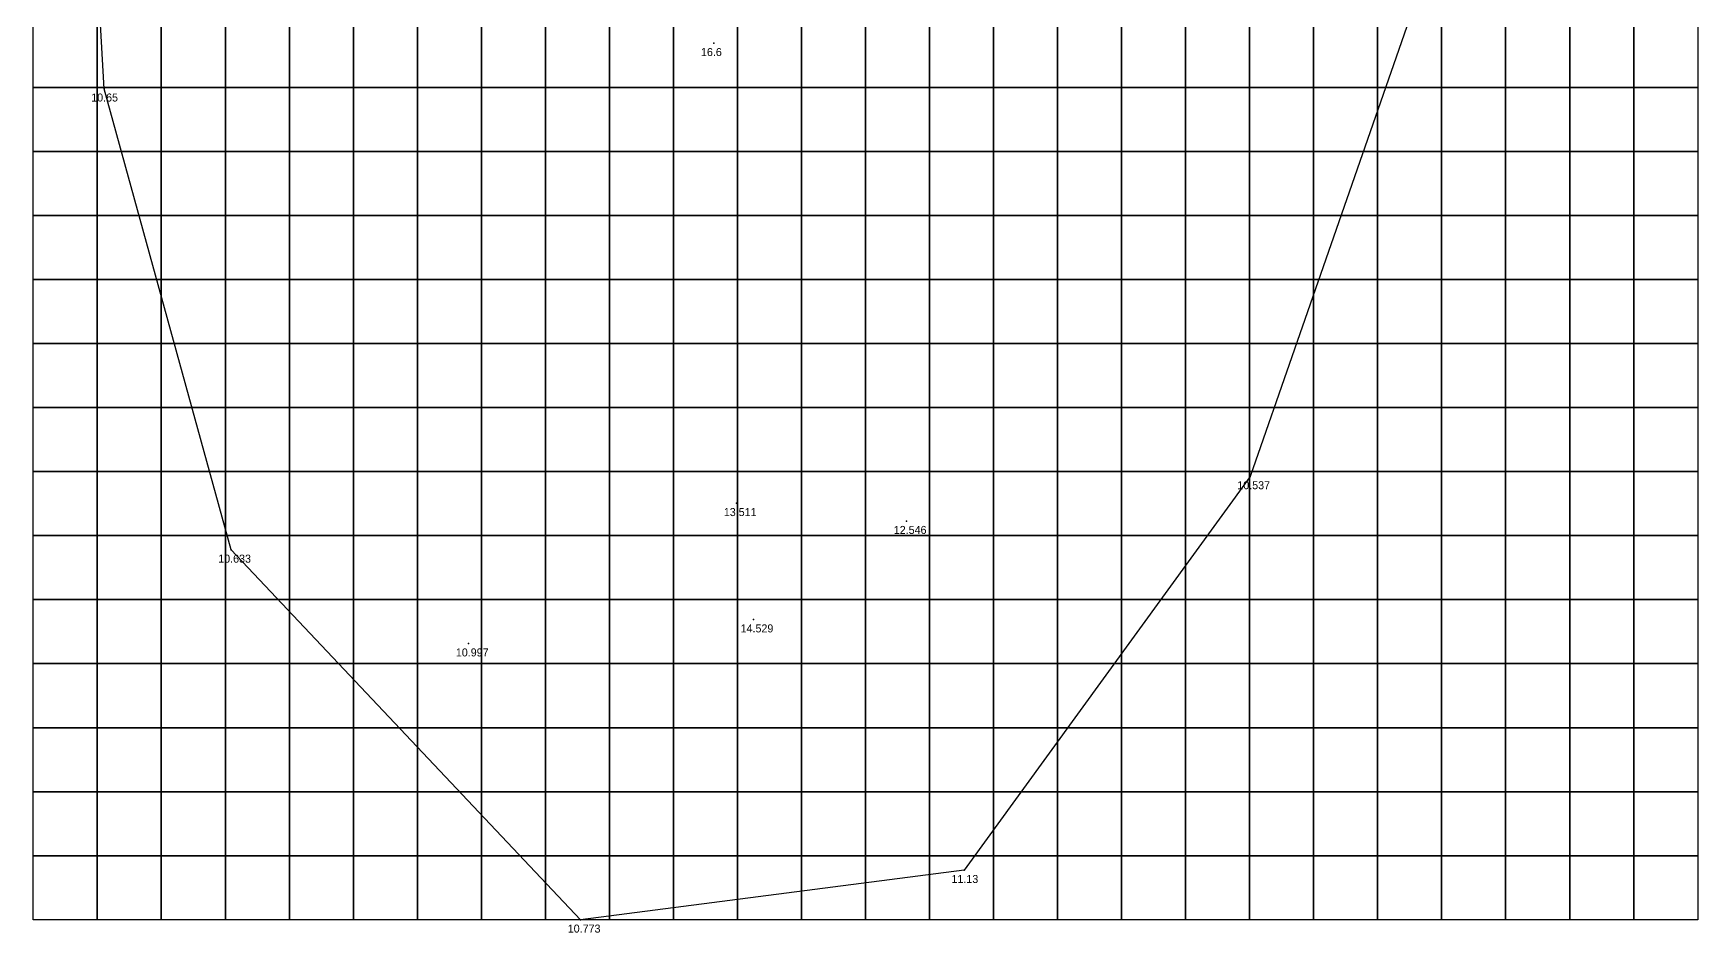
# Model space of a CAD drawing. Header units: metres. Extents: x 2845 to 2871.2, y 3743.9 to 3800.1.
# Drawn here: x 2845.17 to 2871.17, y 3743.91 to 3757.96 of the extents above; entities that cross this region are included whole.
import ezdxf

# ---------------------------------------------------------------- set-up
doc = ezdxf.new("R2010")
doc.units = ezdxf.units.M
doc.layers.add('shiti', color=10, linetype='CONTINUOUS')
doc.layers.add('zhuji', color=50, linetype='CONTINUOUS')

msp = doc.modelspace()

# ---------------------------------------------------------------- linework, layer by layer
for points in [[(2845.174, 3757.116), (2845.174, 3758.116), (2846.174, 3758.116), (2846.174, 3757.116), (2845.174, 3757.116)], [(2846.174, 3757.116), (2846.174, 3758.116), (2847.174, 3758.116), (2847.174, 3757.116), (2846.174, 3757.116)], [(2847.174, 3757.116), (2847.174, 3758.116), (2848.174, 3758.116), (2848.174, 3757.116), (2847.174, 3757.116)], [(2848.174, 3757.116), (2848.174, 3758.116), (2849.174, 3758.116), (2849.174, 3757.116), (2848.174, 3757.116)], [(2849.174, 3757.116), (2849.174, 3758.116), (2850.174, 3758.116), (2850.174, 3757.116), (2849.174, 3757.116)], [(2850.174, 3757.116), (2850.174, 3758.116), (2851.174, 3758.116), (2851.174, 3757.116), (2850.174, 3757.116)], [(2851.174, 3757.116), (2851.174, 3758.116), (2852.174, 3758.116), (2852.174, 3757.116), (2851.174, 3757.116)], [(2852.174, 3757.116), (2852.174, 3758.116), (2853.174, 3758.116), (2853.174, 3757.116), (2852.174, 3757.116)], [(2853.174, 3757.116), (2853.174, 3758.116), (2854.174, 3758.116), (2854.174, 3757.116), (2853.174, 3757.116)], [(2854.174, 3757.116), (2854.174, 3758.116), (2855.174, 3758.116), (2855.174, 3757.116), (2854.174, 3757.116)], [(2855.174, 3757.116), (2855.174, 3758.116), (2856.174, 3758.116), (2856.174, 3757.116), (2855.174, 3757.116)], [(2856.174, 3757.116), (2856.174, 3758.116), (2857.174, 3758.116), (2857.174, 3757.116), (2856.174, 3757.116)], [(2857.174, 3757.116), (2857.174, 3758.116), (2858.174, 3758.116), (2858.174, 3757.116), (2857.174, 3757.116)], [(2858.174, 3757.116), (2858.174, 3758.116), (2859.174, 3758.116), (2859.174, 3757.116), (2858.174, 3757.116)], [(2859.174, 3757.116), (2859.174, 3758.116), (2860.174, 3758.116), (2860.174, 3757.116), (2859.174, 3757.116)], [(2860.174, 3757.116), (2860.174, 3758.116), (2861.174, 3758.116), (2861.174, 3757.116), (2860.174, 3757.116)], [(2861.174, 3757.116), (2861.174, 3758.116), (2862.174, 3758.116), (2862.174, 3757.116), (2861.174, 3757.116)], [(2862.174, 3757.116), (2862.174, 3758.116), (2863.174, 3758.116), (2863.174, 3757.116), (2862.174, 3757.116)], [(2863.174, 3757.116), (2863.174, 3758.116), (2864.174, 3758.116), (2864.174, 3757.116), (2863.174, 3757.116)], [(2864.174, 3757.116), (2864.174, 3758.116), (2865.174, 3758.116), (2865.174, 3757.116), (2864.174, 3757.116)], [(2865.174, 3757.116), (2865.174, 3758.116), (2866.174, 3758.116), (2866.174, 3757.116), (2865.174, 3757.116)], [(2866.174, 3757.116), (2866.174, 3758.116), (2867.174, 3758.116), (2867.174, 3757.116), (2866.174, 3757.116)], [(2867.174, 3757.116), (2867.174, 3758.116), (2868.174, 3758.116), (2868.174, 3757.116), (2867.174, 3757.116)], [(2868.174, 3757.116), (2868.174, 3758.116), (2869.174, 3758.116), (2869.174, 3757.116), (2868.174, 3757.116)], [(2869.174, 3757.116), (2869.174, 3758.116), (2870.174, 3758.116), (2870.174, 3757.116), (2869.174, 3757.116)], [(2870.174, 3757.116), (2870.174, 3758.116), (2871.174, 3758.116), (2871.174, 3757.116), (2870.174, 3757.116)], [(2845.174, 3756.116), (2845.174, 3757.116), (2846.174, 3757.116), (2846.174, 3756.116), (2845.174, 3756.116)], [(2846.174, 3756.116), (2846.174, 3757.116), (2847.174, 3757.116), (2847.174, 3756.116), (2846.174, 3756.116)], [(2847.174, 3756.116), (2847.174, 3757.116), (2848.174, 3757.116), (2848.174, 3756.116), (2847.174, 3756.116)], [(2848.174, 3756.116), (2848.174, 3757.116), (2849.174, 3757.116), (2849.174, 3756.116), (2848.174, 3756.116)], [(2849.174, 3756.116), (2849.174, 3757.116), (2850.174, 3757.116), (2850.174, 3756.116), (2849.174, 3756.116)], [(2850.174, 3756.116), (2850.174, 3757.116), (2851.174, 3757.116), (2851.174, 3756.116), (2850.174, 3756.116)], [(2851.174, 3756.116), (2851.174, 3757.116), (2852.174, 3757.116), (2852.174, 3756.116), (2851.174, 3756.116)], [(2852.174, 3756.116), (2852.174, 3757.116), (2853.174, 3757.116), (2853.174, 3756.116), (2852.174, 3756.116)], [(2853.174, 3756.116), (2853.174, 3757.116), (2854.174, 3757.116), (2854.174, 3756.116), (2853.174, 3756.116)], [(2854.174, 3756.116), (2854.174, 3757.116), (2855.174, 3757.116), (2855.174, 3756.116), (2854.174, 3756.116)], [(2855.174, 3756.116), (2855.174, 3757.116), (2856.174, 3757.116), (2856.174, 3756.116), (2855.174, 3756.116)], [(2856.174, 3756.116), (2856.174, 3757.116), (2857.174, 3757.116), (2857.174, 3756.116), (2856.174, 3756.116)], [(2857.174, 3756.116), (2857.174, 3757.116), (2858.174, 3757.116), (2858.174, 3756.116), (2857.174, 3756.116)], [(2858.174, 3756.116), (2858.174, 3757.116), (2859.174, 3757.116), (2859.174, 3756.116), (2858.174, 3756.116)], [(2859.174, 3756.116), (2859.174, 3757.116), (2860.174, 3757.116), (2860.174, 3756.116), (2859.174, 3756.116)], [(2860.174, 3756.116), (2860.174, 3757.116), (2861.174, 3757.116), (2861.174, 3756.116), (2860.174, 3756.116)], [(2861.174, 3756.116), (2861.174, 3757.116), (2862.174, 3757.116), (2862.174, 3756.116), (2861.174, 3756.116)], [(2862.174, 3756.116), (2862.174, 3757.116), (2863.174, 3757.116), (2863.174, 3756.116), (2862.174, 3756.116)], [(2863.174, 3756.116), (2863.174, 3757.116), (2864.174, 3757.116), (2864.174, 3756.116), (2863.174, 3756.116)], [(2864.174, 3756.116), (2864.174, 3757.116), (2865.174, 3757.116), (2865.174, 3756.116), (2864.174, 3756.116)], [(2865.174, 3756.116), (2865.174, 3757.116), (2866.174, 3757.116), (2866.174, 3756.116), (2865.174, 3756.116)], [(2866.174, 3756.116), (2866.174, 3757.116), (2867.174, 3757.116), (2867.174, 3756.116), (2866.174, 3756.116)], [(2867.174, 3756.116), (2867.174, 3757.116), (2868.174, 3757.116), (2868.174, 3756.116), (2867.174, 3756.116)], [(2868.174, 3756.116), (2868.174, 3757.116), (2869.174, 3757.116), (2869.174, 3756.116), (2868.174, 3756.116)], [(2869.174, 3756.116), (2869.174, 3757.116), (2870.174, 3757.116), (2870.174, 3756.116), (2869.174, 3756.116)], [(2870.174, 3756.116), (2870.174, 3757.116), (2871.174, 3757.116), (2871.174, 3756.116), (2870.174, 3756.116)], [(2845.174, 3755.116), (2845.174, 3756.116), (2846.174, 3756.116), (2846.174, 3755.116), (2845.174, 3755.116)], [(2846.174, 3755.116), (2846.174, 3756.116), (2847.174, 3756.116), (2847.174, 3755.116), (2846.174, 3755.116)], [(2847.174, 3755.116), (2847.174, 3756.116), (2848.174, 3756.116), (2848.174, 3755.116), (2847.174, 3755.116)], [(2848.174, 3755.116), (2848.174, 3756.116), (2849.174, 3756.116), (2849.174, 3755.116), (2848.174, 3755.116)], [(2849.174, 3755.116), (2849.174, 3756.116), (2850.174, 3756.116), (2850.174, 3755.116), (2849.174, 3755.116)], [(2850.174, 3755.116), (2850.174, 3756.116), (2851.174, 3756.116), (2851.174, 3755.116), (2850.174, 3755.116)], [(2851.174, 3755.116), (2851.174, 3756.116), (2852.174, 3756.116), (2852.174, 3755.116), (2851.174, 3755.116)], [(2852.174, 3755.116), (2852.174, 3756.116), (2853.174, 3756.116), (2853.174, 3755.116), (2852.174, 3755.116)], [(2853.174, 3755.116), (2853.174, 3756.116), (2854.174, 3756.116), (2854.174, 3755.116), (2853.174, 3755.116)], [(2854.174, 3755.116), (2854.174, 3756.116), (2855.174, 3756.116), (2855.174, 3755.116), (2854.174, 3755.116)], [(2855.174, 3755.116), (2855.174, 3756.116), (2856.174, 3756.116), (2856.174, 3755.116), (2855.174, 3755.116)], [(2856.174, 3755.116), (2856.174, 3756.116), (2857.174, 3756.116), (2857.174, 3755.116), (2856.174, 3755.116)], [(2857.174, 3755.116), (2857.174, 3756.116), (2858.174, 3756.116), (2858.174, 3755.116), (2857.174, 3755.116)], [(2858.174, 3755.116), (2858.174, 3756.116), (2859.174, 3756.116), (2859.174, 3755.116), (2858.174, 3755.116)], [(2859.174, 3755.116), (2859.174, 3756.116), (2860.174, 3756.116), (2860.174, 3755.116), (2859.174, 3755.116)], [(2860.174, 3755.116), (2860.174, 3756.116), (2861.174, 3756.116), (2861.174, 3755.116), (2860.174, 3755.116)], [(2861.174, 3755.116), (2861.174, 3756.116), (2862.174, 3756.116), (2862.174, 3755.116), (2861.174, 3755.116)], [(2862.174, 3755.116), (2862.174, 3756.116), (2863.174, 3756.116), (2863.174, 3755.116), (2862.174, 3755.116)], [(2863.174, 3755.116), (2863.174, 3756.116), (2864.174, 3756.116), (2864.174, 3755.116), (2863.174, 3755.116)], [(2864.174, 3755.116), (2864.174, 3756.116), (2865.174, 3756.116), (2865.174, 3755.116), (2864.174, 3755.116)], [(2865.174, 3755.116), (2865.174, 3756.116), (2866.174, 3756.116), (2866.174, 3755.116), (2865.174, 3755.116)], [(2866.174, 3755.116), (2866.174, 3756.116), (2867.174, 3756.116), (2867.174, 3755.116), (2866.174, 3755.116)], [(2867.174, 3755.116), (2867.174, 3756.116), (2868.174, 3756.116), (2868.174, 3755.116), (2867.174, 3755.116)], [(2868.174, 3755.116), (2868.174, 3756.116), (2869.174, 3756.116), (2869.174, 3755.116), (2868.174, 3755.116)], [(2869.174, 3755.116), (2869.174, 3756.116), (2870.174, 3756.116), (2870.174, 3755.116), (2869.174, 3755.116)], [(2870.174, 3755.116), (2870.174, 3756.116), (2871.174, 3756.116), (2871.174, 3755.116), (2870.174, 3755.116)], [(2845.174, 3754.116), (2845.174, 3755.116), (2846.174, 3755.116), (2846.174, 3754.116), (2845.174, 3754.116)], [(2846.174, 3754.116), (2846.174, 3755.116), (2847.174, 3755.116), (2847.174, 3754.116), (2846.174, 3754.116)], [(2847.174, 3754.116), (2847.174, 3755.116), (2848.174, 3755.116), (2848.174, 3754.116), (2847.174, 3754.116)], [(2848.174, 3754.116), (2848.174, 3755.116), (2849.174, 3755.116), (2849.174, 3754.116), (2848.174, 3754.116)], [(2849.174, 3754.116), (2849.174, 3755.116), (2850.174, 3755.116), (2850.174, 3754.116), (2849.174, 3754.116)], [(2850.174, 3754.116), (2850.174, 3755.116), (2851.174, 3755.116), (2851.174, 3754.116), (2850.174, 3754.116)], [(2851.174, 3754.116), (2851.174, 3755.116), (2852.174, 3755.116), (2852.174, 3754.116), (2851.174, 3754.116)], [(2852.174, 3754.116), (2852.174, 3755.116), (2853.174, 3755.116), (2853.174, 3754.116), (2852.174, 3754.116)], [(2853.174, 3754.116), (2853.174, 3755.116), (2854.174, 3755.116), (2854.174, 3754.116), (2853.174, 3754.116)], [(2854.174, 3754.116), (2854.174, 3755.116), (2855.174, 3755.116), (2855.174, 3754.116), (2854.174, 3754.116)], [(2855.174, 3754.116), (2855.174, 3755.116), (2856.174, 3755.116), (2856.174, 3754.116), (2855.174, 3754.116)], [(2856.174, 3754.116), (2856.174, 3755.116), (2857.174, 3755.116), (2857.174, 3754.116), (2856.174, 3754.116)], [(2857.174, 3754.116), (2857.174, 3755.116), (2858.174, 3755.116), (2858.174, 3754.116), (2857.174, 3754.116)], [(2858.174, 3754.116), (2858.174, 3755.116), (2859.174, 3755.116), (2859.174, 3754.116), (2858.174, 3754.116)], [(2859.174, 3754.116), (2859.174, 3755.116), (2860.174, 3755.116), (2860.174, 3754.116), (2859.174, 3754.116)], [(2860.174, 3754.116), (2860.174, 3755.116), (2861.174, 3755.116), (2861.174, 3754.116), (2860.174, 3754.116)], [(2861.174, 3754.116), (2861.174, 3755.116), (2862.174, 3755.116), (2862.174, 3754.116), (2861.174, 3754.116)], [(2862.174, 3754.116), (2862.174, 3755.116), (2863.174, 3755.116), (2863.174, 3754.116), (2862.174, 3754.116)], [(2863.174, 3754.116), (2863.174, 3755.116), (2864.174, 3755.116), (2864.174, 3754.116), (2863.174, 3754.116)], [(2864.174, 3754.116), (2864.174, 3755.116), (2865.174, 3755.116), (2865.174, 3754.116), (2864.174, 3754.116)], [(2865.174, 3754.116), (2865.174, 3755.116), (2866.174, 3755.116), (2866.174, 3754.116), (2865.174, 3754.116)], [(2866.174, 3754.116), (2866.174, 3755.116), (2867.174, 3755.116), (2867.174, 3754.116), (2866.174, 3754.116)], [(2867.174, 3754.116), (2867.174, 3755.116), (2868.174, 3755.116), (2868.174, 3754.116), (2867.174, 3754.116)], [(2868.174, 3754.116), (2868.174, 3755.116), (2869.174, 3755.116), (2869.174, 3754.116), (2868.174, 3754.116)], [(2869.174, 3754.116), (2869.174, 3755.116), (2870.174, 3755.116), (2870.174, 3754.116), (2869.174, 3754.116)], [(2870.174, 3754.116), (2870.174, 3755.116), (2871.174, 3755.116), (2871.174, 3754.116), (2870.174, 3754.116)], [(2845.174, 3753.116), (2845.174, 3754.116), (2846.174, 3754.116), (2846.174, 3753.116), (2845.174, 3753.116)], [(2846.174, 3753.116), (2846.174, 3754.116), (2847.174, 3754.116), (2847.174, 3753.116), (2846.174, 3753.116)], [(2847.174, 3753.116), (2847.174, 3754.116), (2848.174, 3754.116), (2848.174, 3753.116), (2847.174, 3753.116)], [(2848.174, 3753.116), (2848.174, 3754.116), (2849.174, 3754.116), (2849.174, 3753.116), (2848.174, 3753.116)], [(2849.174, 3753.116), (2849.174, 3754.116), (2850.174, 3754.116), (2850.174, 3753.116), (2849.174, 3753.116)], [(2850.174, 3753.116), (2850.174, 3754.116), (2851.174, 3754.116), (2851.174, 3753.116), (2850.174, 3753.116)], [(2851.174, 3753.116), (2851.174, 3754.116), (2852.174, 3754.116), (2852.174, 3753.116), (2851.174, 3753.116)], [(2852.174, 3753.116), (2852.174, 3754.116), (2853.174, 3754.116), (2853.174, 3753.116), (2852.174, 3753.116)], [(2853.174, 3753.116), (2853.174, 3754.116), (2854.174, 3754.116), (2854.174, 3753.116), (2853.174, 3753.116)], [(2854.174, 3753.116), (2854.174, 3754.116), (2855.174, 3754.116), (2855.174, 3753.116), (2854.174, 3753.116)], [(2855.174, 3753.116), (2855.174, 3754.116), (2856.174, 3754.116), (2856.174, 3753.116), (2855.174, 3753.116)], [(2856.174, 3753.116), (2856.174, 3754.116), (2857.174, 3754.116), (2857.174, 3753.116), (2856.174, 3753.116)], [(2857.174, 3753.116), (2857.174, 3754.116), (2858.174, 3754.116), (2858.174, 3753.116), (2857.174, 3753.116)], [(2858.174, 3753.116), (2858.174, 3754.116), (2859.174, 3754.116), (2859.174, 3753.116), (2858.174, 3753.116)], [(2859.174, 3753.116), (2859.174, 3754.116), (2860.174, 3754.116), (2860.174, 3753.116), (2859.174, 3753.116)], [(2860.174, 3753.116), (2860.174, 3754.116), (2861.174, 3754.116), (2861.174, 3753.116), (2860.174, 3753.116)], [(2861.174, 3753.116), (2861.174, 3754.116), (2862.174, 3754.116), (2862.174, 3753.116), (2861.174, 3753.116)], [(2862.174, 3753.116), (2862.174, 3754.116), (2863.174, 3754.116), (2863.174, 3753.116), (2862.174, 3753.116)], [(2863.174, 3753.116), (2863.174, 3754.116), (2864.174, 3754.116), (2864.174, 3753.116), (2863.174, 3753.116)], [(2864.174, 3753.116), (2864.174, 3754.116), (2865.174, 3754.116), (2865.174, 3753.116), (2864.174, 3753.116)], [(2865.174, 3753.116), (2865.174, 3754.116), (2866.174, 3754.116), (2866.174, 3753.116), (2865.174, 3753.116)], [(2866.174, 3753.116), (2866.174, 3754.116), (2867.174, 3754.116), (2867.174, 3753.116), (2866.174, 3753.116)], [(2867.174, 3753.116), (2867.174, 3754.116), (2868.174, 3754.116), (2868.174, 3753.116), (2867.174, 3753.116)], [(2868.174, 3753.116), (2868.174, 3754.116), (2869.174, 3754.116), (2869.174, 3753.116), (2868.174, 3753.116)], [(2869.174, 3753.116), (2869.174, 3754.116), (2870.174, 3754.116), (2870.174, 3753.116), (2869.174, 3753.116)], [(2870.174, 3753.116), (2870.174, 3754.116), (2871.174, 3754.116), (2871.174, 3753.116), (2870.174, 3753.116)], [(2845.174, 3752.116), (2845.174, 3753.116), (2846.174, 3753.116), (2846.174, 3752.116), (2845.174, 3752.116)], [(2846.174, 3752.116), (2846.174, 3753.116), (2847.174, 3753.116), (2847.174, 3752.116), (2846.174, 3752.116)], [(2847.174, 3752.116), (2847.174, 3753.116), (2848.174, 3753.116), (2848.174, 3752.116), (2847.174, 3752.116)], [(2848.174, 3752.116), (2848.174, 3753.116), (2849.174, 3753.116), (2849.174, 3752.116), (2848.174, 3752.116)], [(2849.174, 3752.116), (2849.174, 3753.116), (2850.174, 3753.116), (2850.174, 3752.116), (2849.174, 3752.116)], [(2850.174, 3752.116), (2850.174, 3753.116), (2851.174, 3753.116), (2851.174, 3752.116), (2850.174, 3752.116)], [(2851.174, 3752.116), (2851.174, 3753.116), (2852.174, 3753.116), (2852.174, 3752.116), (2851.174, 3752.116)], [(2852.174, 3752.116), (2852.174, 3753.116), (2853.174, 3753.116), (2853.174, 3752.116), (2852.174, 3752.116)], [(2853.174, 3752.116), (2853.174, 3753.116), (2854.174, 3753.116), (2854.174, 3752.116), (2853.174, 3752.116)], [(2854.174, 3752.116), (2854.174, 3753.116), (2855.174, 3753.116), (2855.174, 3752.116), (2854.174, 3752.116)], [(2855.174, 3752.116), (2855.174, 3753.116), (2856.174, 3753.116), (2856.174, 3752.116), (2855.174, 3752.116)], [(2856.174, 3752.116), (2856.174, 3753.116), (2857.174, 3753.116), (2857.174, 3752.116), (2856.174, 3752.116)], [(2857.174, 3752.116), (2857.174, 3753.116), (2858.174, 3753.116), (2858.174, 3752.116), (2857.174, 3752.116)], [(2858.174, 3752.116), (2858.174, 3753.116), (2859.174, 3753.116), (2859.174, 3752.116), (2858.174, 3752.116)], [(2859.174, 3752.116), (2859.174, 3753.116), (2860.174, 3753.116), (2860.174, 3752.116), (2859.174, 3752.116)], [(2860.174, 3752.116), (2860.174, 3753.116), (2861.174, 3753.116), (2861.174, 3752.116), (2860.174, 3752.116)], [(2861.174, 3752.116), (2861.174, 3753.116), (2862.174, 3753.116), (2862.174, 3752.116), (2861.174, 3752.116)], [(2862.174, 3752.116), (2862.174, 3753.116), (2863.174, 3753.116), (2863.174, 3752.116), (2862.174, 3752.116)], [(2863.174, 3752.116), (2863.174, 3753.116), (2864.174, 3753.116), (2864.174, 3752.116), (2863.174, 3752.116)], [(2864.174, 3752.116), (2864.174, 3753.116), (2865.174, 3753.116), (2865.174, 3752.116), (2864.174, 3752.116)], [(2865.174, 3752.116), (2865.174, 3753.116), (2866.174, 3753.116), (2866.174, 3752.116), (2865.174, 3752.116)], [(2866.174, 3752.116), (2866.174, 3753.116), (2867.174, 3753.116), (2867.174, 3752.116), (2866.174, 3752.116)], [(2867.174, 3752.116), (2867.174, 3753.116), (2868.174, 3753.116), (2868.174, 3752.116), (2867.174, 3752.116)], [(2868.174, 3752.116), (2868.174, 3753.116), (2869.174, 3753.116), (2869.174, 3752.116), (2868.174, 3752.116)], [(2869.174, 3752.116), (2869.174, 3753.116), (2870.174, 3753.116), (2870.174, 3752.116), (2869.174, 3752.116)], [(2870.174, 3752.116), (2870.174, 3753.116), (2871.174, 3753.116), (2871.174, 3752.116), (2870.174, 3752.116)], [(2845.174, 3751.116), (2845.174, 3752.116), (2846.174, 3752.116), (2846.174, 3751.116), (2845.174, 3751.116)], [(2846.174, 3751.116), (2846.174, 3752.116), (2847.174, 3752.116), (2847.174, 3751.116), (2846.174, 3751.116)], [(2847.174, 3751.116), (2847.174, 3752.116), (2848.174, 3752.116), (2848.174, 3751.116), (2847.174, 3751.116)], [(2848.174, 3751.116), (2848.174, 3752.116), (2849.174, 3752.116), (2849.174, 3751.116), (2848.174, 3751.116)], [(2849.174, 3751.116), (2849.174, 3752.116), (2850.174, 3752.116), (2850.174, 3751.116), (2849.174, 3751.116)], [(2850.174, 3751.116), (2850.174, 3752.116), (2851.174, 3752.116), (2851.174, 3751.116), (2850.174, 3751.116)], [(2851.174, 3751.116), (2851.174, 3752.116), (2852.174, 3752.116), (2852.174, 3751.116), (2851.174, 3751.116)], [(2852.174, 3751.116), (2852.174, 3752.116), (2853.174, 3752.116), (2853.174, 3751.116), (2852.174, 3751.116)], [(2853.174, 3751.116), (2853.174, 3752.116), (2854.174, 3752.116), (2854.174, 3751.116), (2853.174, 3751.116)], [(2854.174, 3751.116), (2854.174, 3752.116), (2855.174, 3752.116), (2855.174, 3751.116), (2854.174, 3751.116)], [(2855.174, 3751.116), (2855.174, 3752.116), (2856.174, 3752.116), (2856.174, 3751.116), (2855.174, 3751.116)], [(2856.174, 3751.116), (2856.174, 3752.116), (2857.174, 3752.116), (2857.174, 3751.116), (2856.174, 3751.116)], [(2857.174, 3751.116), (2857.174, 3752.116), (2858.174, 3752.116), (2858.174, 3751.116), (2857.174, 3751.116)], [(2858.174, 3751.116), (2858.174, 3752.116), (2859.174, 3752.116), (2859.174, 3751.116), (2858.174, 3751.116)], [(2859.174, 3751.116), (2859.174, 3752.116), (2860.174, 3752.116), (2860.174, 3751.116), (2859.174, 3751.116)], [(2860.174, 3751.116), (2860.174, 3752.116), (2861.174, 3752.116), (2861.174, 3751.116), (2860.174, 3751.116)], [(2861.174, 3751.116), (2861.174, 3752.116), (2862.174, 3752.116), (2862.174, 3751.116), (2861.174, 3751.116)], [(2862.174, 3751.116), (2862.174, 3752.116), (2863.174, 3752.116), (2863.174, 3751.116), (2862.174, 3751.116)], [(2863.174, 3751.116), (2863.174, 3752.116), (2864.174, 3752.116), (2864.174, 3751.116), (2863.174, 3751.116)], [(2864.174, 3751.116), (2864.174, 3752.116), (2865.174, 3752.116), (2865.174, 3751.116), (2864.174, 3751.116)], [(2865.174, 3751.116), (2865.174, 3752.116), (2866.174, 3752.116), (2866.174, 3751.116), (2865.174, 3751.116)], [(2866.174, 3751.116), (2866.174, 3752.116), (2867.174, 3752.116), (2867.174, 3751.116), (2866.174, 3751.116)], [(2867.174, 3751.116), (2867.174, 3752.116), (2868.174, 3752.116), (2868.174, 3751.116), (2867.174, 3751.116)], [(2868.174, 3751.116), (2868.174, 3752.116), (2869.174, 3752.116), (2869.174, 3751.116), (2868.174, 3751.116)], [(2869.174, 3751.116), (2869.174, 3752.116), (2870.174, 3752.116), (2870.174, 3751.116), (2869.174, 3751.116)], [(2870.174, 3751.116), (2870.174, 3752.116), (2871.174, 3752.116), (2871.174, 3751.116), (2870.174, 3751.116)], [(2845.174, 3750.116), (2845.174, 3751.116), (2846.174, 3751.116), (2846.174, 3750.116), (2845.174, 3750.116)], [(2846.174, 3750.116), (2846.174, 3751.116), (2847.174, 3751.116), (2847.174, 3750.116), (2846.174, 3750.116)], [(2847.174, 3750.116), (2847.174, 3751.116), (2848.174, 3751.116), (2848.174, 3750.116), (2847.174, 3750.116)], [(2848.174, 3750.116), (2848.174, 3751.116), (2849.174, 3751.116), (2849.174, 3750.116), (2848.174, 3750.116)], [(2849.174, 3750.116), (2849.174, 3751.116), (2850.174, 3751.116), (2850.174, 3750.116), (2849.174, 3750.116)], [(2850.174, 3750.116), (2850.174, 3751.116), (2851.174, 3751.116), (2851.174, 3750.116), (2850.174, 3750.116)], [(2851.174, 3750.116), (2851.174, 3751.116), (2852.174, 3751.116), (2852.174, 3750.116), (2851.174, 3750.116)], [(2852.174, 3750.116), (2852.174, 3751.116), (2853.174, 3751.116), (2853.174, 3750.116), (2852.174, 3750.116)], [(2853.174, 3750.116), (2853.174, 3751.116), (2854.174, 3751.116), (2854.174, 3750.116), (2853.174, 3750.116)], [(2854.174, 3750.116), (2854.174, 3751.116), (2855.174, 3751.116), (2855.174, 3750.116), (2854.174, 3750.116)], [(2855.174, 3750.116), (2855.174, 3751.116), (2856.174, 3751.116), (2856.174, 3750.116), (2855.174, 3750.116)], [(2856.174, 3750.116), (2856.174, 3751.116), (2857.174, 3751.116), (2857.174, 3750.116), (2856.174, 3750.116)], [(2857.174, 3750.116), (2857.174, 3751.116), (2858.174, 3751.116), (2858.174, 3750.116), (2857.174, 3750.116)], [(2858.174, 3750.116), (2858.174, 3751.116), (2859.174, 3751.116), (2859.174, 3750.116), (2858.174, 3750.116)], [(2859.174, 3750.116), (2859.174, 3751.116), (2860.174, 3751.116), (2860.174, 3750.116), (2859.174, 3750.116)], [(2860.174, 3750.116), (2860.174, 3751.116), (2861.174, 3751.116), (2861.174, 3750.116), (2860.174, 3750.116)], [(2861.174, 3750.116), (2861.174, 3751.116), (2862.174, 3751.116), (2862.174, 3750.116), (2861.174, 3750.116)], [(2862.174, 3750.116), (2862.174, 3751.116), (2863.174, 3751.116), (2863.174, 3750.116), (2862.174, 3750.116)], [(2863.174, 3750.116), (2863.174, 3751.116), (2864.174, 3751.116), (2864.174, 3750.116), (2863.174, 3750.116)], [(2864.174, 3750.116), (2864.174, 3751.116), (2865.174, 3751.116), (2865.174, 3750.116), (2864.174, 3750.116)], [(2865.174, 3750.116), (2865.174, 3751.116), (2866.174, 3751.116), (2866.174, 3750.116), (2865.174, 3750.116)], [(2866.174, 3750.116), (2866.174, 3751.116), (2867.174, 3751.116), (2867.174, 3750.116), (2866.174, 3750.116)], [(2867.174, 3750.116), (2867.174, 3751.116), (2868.174, 3751.116), (2868.174, 3750.116), (2867.174, 3750.116)], [(2868.174, 3750.116), (2868.174, 3751.116), (2869.174, 3751.116), (2869.174, 3750.116), (2868.174, 3750.116)], [(2869.174, 3750.116), (2869.174, 3751.116), (2870.174, 3751.116), (2870.174, 3750.116), (2869.174, 3750.116)], [(2870.174, 3750.116), (2870.174, 3751.116), (2871.174, 3751.116), (2871.174, 3750.116), (2870.174, 3750.116)], [(2845.174, 3749.116), (2845.174, 3750.116), (2846.174, 3750.116), (2846.174, 3749.116), (2845.174, 3749.116)], [(2846.174, 3749.116), (2846.174, 3750.116), (2847.174, 3750.116), (2847.174, 3749.116), (2846.174, 3749.116)], [(2847.174, 3749.116), (2847.174, 3750.116), (2848.174, 3750.116), (2848.174, 3749.116), (2847.174, 3749.116)], [(2848.174, 3749.116), (2848.174, 3750.116), (2849.174, 3750.116), (2849.174, 3749.116), (2848.174, 3749.116)], [(2849.174, 3749.116), (2849.174, 3750.116), (2850.174, 3750.116), (2850.174, 3749.116), (2849.174, 3749.116)], [(2850.174, 3749.116), (2850.174, 3750.116), (2851.174, 3750.116), (2851.174, 3749.116), (2850.174, 3749.116)], [(2851.174, 3749.116), (2851.174, 3750.116), (2852.174, 3750.116), (2852.174, 3749.116), (2851.174, 3749.116)], [(2852.174, 3749.116), (2852.174, 3750.116), (2853.174, 3750.116), (2853.174, 3749.116), (2852.174, 3749.116)], [(2853.174, 3749.116), (2853.174, 3750.116), (2854.174, 3750.116), (2854.174, 3749.116), (2853.174, 3749.116)], [(2854.174, 3749.116), (2854.174, 3750.116), (2855.174, 3750.116), (2855.174, 3749.116), (2854.174, 3749.116)], [(2855.174, 3749.116), (2855.174, 3750.116), (2856.174, 3750.116), (2856.174, 3749.116), (2855.174, 3749.116)], [(2856.174, 3749.116), (2856.174, 3750.116), (2857.174, 3750.116), (2857.174, 3749.116), (2856.174, 3749.116)], [(2857.174, 3749.116), (2857.174, 3750.116), (2858.174, 3750.116), (2858.174, 3749.116), (2857.174, 3749.116)], [(2858.174, 3749.116), (2858.174, 3750.116), (2859.174, 3750.116), (2859.174, 3749.116), (2858.174, 3749.116)], [(2859.174, 3749.116), (2859.174, 3750.116), (2860.174, 3750.116), (2860.174, 3749.116), (2859.174, 3749.116)], [(2860.174, 3749.116), (2860.174, 3750.116), (2861.174, 3750.116), (2861.174, 3749.116), (2860.174, 3749.116)], [(2861.174, 3749.116), (2861.174, 3750.116), (2862.174, 3750.116), (2862.174, 3749.116), (2861.174, 3749.116)], [(2862.174, 3749.116), (2862.174, 3750.116), (2863.174, 3750.116), (2863.174, 3749.116), (2862.174, 3749.116)], [(2863.174, 3749.116), (2863.174, 3750.116), (2864.174, 3750.116), (2864.174, 3749.116), (2863.174, 3749.116)], [(2864.174, 3749.116), (2864.174, 3750.116), (2865.174, 3750.116), (2865.174, 3749.116), (2864.174, 3749.116)], [(2865.174, 3749.116), (2865.174, 3750.116), (2866.174, 3750.116), (2866.174, 3749.116), (2865.174, 3749.116)], [(2866.174, 3749.116), (2866.174, 3750.116), (2867.174, 3750.116), (2867.174, 3749.116), (2866.174, 3749.116)], [(2867.174, 3749.116), (2867.174, 3750.116), (2868.174, 3750.116), (2868.174, 3749.116), (2867.174, 3749.116)], [(2868.174, 3749.116), (2868.174, 3750.116), (2869.174, 3750.116), (2869.174, 3749.116), (2868.174, 3749.116)], [(2869.174, 3749.116), (2869.174, 3750.116), (2870.174, 3750.116), (2870.174, 3749.116), (2869.174, 3749.116)], [(2870.174, 3749.116), (2870.174, 3750.116), (2871.174, 3750.116), (2871.174, 3749.116), (2870.174, 3749.116)], [(2845.174, 3748.116), (2845.174, 3749.116), (2846.174, 3749.116), (2846.174, 3748.116), (2845.174, 3748.116)], [(2846.174, 3748.116), (2846.174, 3749.116), (2847.174, 3749.116), (2847.174, 3748.116), (2846.174, 3748.116)], [(2847.174, 3748.116), (2847.174, 3749.116), (2848.174, 3749.116), (2848.174, 3748.116), (2847.174, 3748.116)], [(2848.174, 3748.116), (2848.174, 3749.116), (2849.174, 3749.116), (2849.174, 3748.116), (2848.174, 3748.116)], [(2849.174, 3748.116), (2849.174, 3749.116), (2850.174, 3749.116), (2850.174, 3748.116), (2849.174, 3748.116)], [(2850.174, 3748.116), (2850.174, 3749.116), (2851.174, 3749.116), (2851.174, 3748.116), (2850.174, 3748.116)], [(2851.174, 3748.116), (2851.174, 3749.116), (2852.174, 3749.116), (2852.174, 3748.116), (2851.174, 3748.116)], [(2852.174, 3748.116), (2852.174, 3749.116), (2853.174, 3749.116), (2853.174, 3748.116), (2852.174, 3748.116)], [(2853.174, 3748.116), (2853.174, 3749.116), (2854.174, 3749.116), (2854.174, 3748.116), (2853.174, 3748.116)], [(2854.174, 3748.116), (2854.174, 3749.116), (2855.174, 3749.116), (2855.174, 3748.116), (2854.174, 3748.116)], [(2855.174, 3748.116), (2855.174, 3749.116), (2856.174, 3749.116), (2856.174, 3748.116), (2855.174, 3748.116)], [(2856.174, 3748.116), (2856.174, 3749.116), (2857.174, 3749.116), (2857.174, 3748.116), (2856.174, 3748.116)], [(2857.174, 3748.116), (2857.174, 3749.116), (2858.174, 3749.116), (2858.174, 3748.116), (2857.174, 3748.116)], [(2858.174, 3748.116), (2858.174, 3749.116), (2859.174, 3749.116), (2859.174, 3748.116), (2858.174, 3748.116)], [(2859.174, 3748.116), (2859.174, 3749.116), (2860.174, 3749.116), (2860.174, 3748.116), (2859.174, 3748.116)], [(2860.174, 3748.116), (2860.174, 3749.116), (2861.174, 3749.116), (2861.174, 3748.116), (2860.174, 3748.116)], [(2861.174, 3748.116), (2861.174, 3749.116), (2862.174, 3749.116), (2862.174, 3748.116), (2861.174, 3748.116)], [(2862.174, 3748.116), (2862.174, 3749.116), (2863.174, 3749.116), (2863.174, 3748.116), (2862.174, 3748.116)], [(2863.174, 3748.116), (2863.174, 3749.116), (2864.174, 3749.116), (2864.174, 3748.116), (2863.174, 3748.116)], [(2864.174, 3748.116), (2864.174, 3749.116), (2865.174, 3749.116), (2865.174, 3748.116), (2864.174, 3748.116)], [(2865.174, 3748.116), (2865.174, 3749.116), (2866.174, 3749.116), (2866.174, 3748.116), (2865.174, 3748.116)], [(2866.174, 3748.116), (2866.174, 3749.116), (2867.174, 3749.116), (2867.174, 3748.116), (2866.174, 3748.116)], [(2867.174, 3748.116), (2867.174, 3749.116), (2868.174, 3749.116), (2868.174, 3748.116), (2867.174, 3748.116)], [(2868.174, 3748.116), (2868.174, 3749.116), (2869.174, 3749.116), (2869.174, 3748.116), (2868.174, 3748.116)], [(2869.174, 3748.116), (2869.174, 3749.116), (2870.174, 3749.116), (2870.174, 3748.116), (2869.174, 3748.116)], [(2870.174, 3748.116), (2870.174, 3749.116), (2871.174, 3749.116), (2871.174, 3748.116), (2870.174, 3748.116)], [(2845.174, 3747.116), (2845.174, 3748.116), (2846.174, 3748.116), (2846.174, 3747.116), (2845.174, 3747.116)], [(2846.174, 3747.116), (2846.174, 3748.116), (2847.174, 3748.116), (2847.174, 3747.116), (2846.174, 3747.116)], [(2847.174, 3747.116), (2847.174, 3748.116), (2848.174, 3748.116), (2848.174, 3747.116), (2847.174, 3747.116)], [(2848.174, 3747.116), (2848.174, 3748.116), (2849.174, 3748.116), (2849.174, 3747.116), (2848.174, 3747.116)], [(2849.174, 3747.116), (2849.174, 3748.116), (2850.174, 3748.116), (2850.174, 3747.116), (2849.174, 3747.116)], [(2850.174, 3747.116), (2850.174, 3748.116), (2851.174, 3748.116), (2851.174, 3747.116), (2850.174, 3747.116)], [(2851.174, 3747.116), (2851.174, 3748.116), (2852.174, 3748.116), (2852.174, 3747.116), (2851.174, 3747.116)], [(2852.174, 3747.116), (2852.174, 3748.116), (2853.174, 3748.116), (2853.174, 3747.116), (2852.174, 3747.116)], [(2853.174, 3747.116), (2853.174, 3748.116), (2854.174, 3748.116), (2854.174, 3747.116), (2853.174, 3747.116)], [(2854.174, 3747.116), (2854.174, 3748.116), (2855.174, 3748.116), (2855.174, 3747.116), (2854.174, 3747.116)], [(2855.174, 3747.116), (2855.174, 3748.116), (2856.174, 3748.116), (2856.174, 3747.116), (2855.174, 3747.116)], [(2856.174, 3747.116), (2856.174, 3748.116), (2857.174, 3748.116), (2857.174, 3747.116), (2856.174, 3747.116)], [(2857.174, 3747.116), (2857.174, 3748.116), (2858.174, 3748.116), (2858.174, 3747.116), (2857.174, 3747.116)], [(2858.174, 3747.116), (2858.174, 3748.116), (2859.174, 3748.116), (2859.174, 3747.116), (2858.174, 3747.116)], [(2859.174, 3747.116), (2859.174, 3748.116), (2860.174, 3748.116), (2860.174, 3747.116), (2859.174, 3747.116)], [(2860.174, 3747.116), (2860.174, 3748.116), (2861.174, 3748.116), (2861.174, 3747.116), (2860.174, 3747.116)], [(2861.174, 3747.116), (2861.174, 3748.116), (2862.174, 3748.116), (2862.174, 3747.116), (2861.174, 3747.116)], [(2862.174, 3747.116), (2862.174, 3748.116), (2863.174, 3748.116), (2863.174, 3747.116), (2862.174, 3747.116)], [(2863.174, 3747.116), (2863.174, 3748.116), (2864.174, 3748.116), (2864.174, 3747.116), (2863.174, 3747.116)], [(2864.174, 3747.116), (2864.174, 3748.116), (2865.174, 3748.116), (2865.174, 3747.116), (2864.174, 3747.116)], [(2865.174, 3747.116), (2865.174, 3748.116), (2866.174, 3748.116), (2866.174, 3747.116), (2865.174, 3747.116)], [(2866.174, 3747.116), (2866.174, 3748.116), (2867.174, 3748.116), (2867.174, 3747.116), (2866.174, 3747.116)], [(2867.174, 3747.116), (2867.174, 3748.116), (2868.174, 3748.116), (2868.174, 3747.116), (2867.174, 3747.116)], [(2868.174, 3747.116), (2868.174, 3748.116), (2869.174, 3748.116), (2869.174, 3747.116), (2868.174, 3747.116)], [(2869.174, 3747.116), (2869.174, 3748.116), (2870.174, 3748.116), (2870.174, 3747.116), (2869.174, 3747.116)], [(2870.174, 3747.116), (2870.174, 3748.116), (2871.174, 3748.116), (2871.174, 3747.116), (2870.174, 3747.116)], [(2845.174, 3746.116), (2845.174, 3747.116), (2846.174, 3747.116), (2846.174, 3746.116), (2845.174, 3746.116)], [(2846.174, 3746.116), (2846.174, 3747.116), (2847.174, 3747.116), (2847.174, 3746.116), (2846.174, 3746.116)], [(2847.174, 3746.116), (2847.174, 3747.116), (2848.174, 3747.116), (2848.174, 3746.116), (2847.174, 3746.116)], [(2848.174, 3746.116), (2848.174, 3747.116), (2849.174, 3747.116), (2849.174, 3746.116), (2848.174, 3746.116)], [(2849.174, 3746.116), (2849.174, 3747.116), (2850.174, 3747.116), (2850.174, 3746.116), (2849.174, 3746.116)], [(2850.174, 3746.116), (2850.174, 3747.116), (2851.174, 3747.116), (2851.174, 3746.116), (2850.174, 3746.116)], [(2851.174, 3746.116), (2851.174, 3747.116), (2852.174, 3747.116), (2852.174, 3746.116), (2851.174, 3746.116)], [(2852.174, 3746.116), (2852.174, 3747.116), (2853.174, 3747.116), (2853.174, 3746.116), (2852.174, 3746.116)], [(2853.174, 3746.116), (2853.174, 3747.116), (2854.174, 3747.116), (2854.174, 3746.116), (2853.174, 3746.116)], [(2854.174, 3746.116), (2854.174, 3747.116), (2855.174, 3747.116), (2855.174, 3746.116), (2854.174, 3746.116)], [(2855.174, 3746.116), (2855.174, 3747.116), (2856.174, 3747.116), (2856.174, 3746.116), (2855.174, 3746.116)], [(2856.174, 3746.116), (2856.174, 3747.116), (2857.174, 3747.116), (2857.174, 3746.116), (2856.174, 3746.116)], [(2857.174, 3746.116), (2857.174, 3747.116), (2858.174, 3747.116), (2858.174, 3746.116), (2857.174, 3746.116)], [(2858.174, 3746.116), (2858.174, 3747.116), (2859.174, 3747.116), (2859.174, 3746.116), (2858.174, 3746.116)], [(2859.174, 3746.116), (2859.174, 3747.116), (2860.174, 3747.116), (2860.174, 3746.116), (2859.174, 3746.116)], [(2860.174, 3746.116), (2860.174, 3747.116), (2861.174, 3747.116), (2861.174, 3746.116), (2860.174, 3746.116)], [(2861.174, 3746.116), (2861.174, 3747.116), (2862.174, 3747.116), (2862.174, 3746.116), (2861.174, 3746.116)], [(2862.174, 3746.116), (2862.174, 3747.116), (2863.174, 3747.116), (2863.174, 3746.116), (2862.174, 3746.116)], [(2863.174, 3746.116), (2863.174, 3747.116), (2864.174, 3747.116), (2864.174, 3746.116), (2863.174, 3746.116)], [(2864.174, 3746.116), (2864.174, 3747.116), (2865.174, 3747.116), (2865.174, 3746.116), (2864.174, 3746.116)], [(2865.174, 3746.116), (2865.174, 3747.116), (2866.174, 3747.116), (2866.174, 3746.116), (2865.174, 3746.116)], [(2866.174, 3746.116), (2866.174, 3747.116), (2867.174, 3747.116), (2867.174, 3746.116), (2866.174, 3746.116)], [(2867.174, 3746.116), (2867.174, 3747.116), (2868.174, 3747.116), (2868.174, 3746.116), (2867.174, 3746.116)], [(2868.174, 3746.116), (2868.174, 3747.116), (2869.174, 3747.116), (2869.174, 3746.116), (2868.174, 3746.116)], [(2869.174, 3746.116), (2869.174, 3747.116), (2870.174, 3747.116), (2870.174, 3746.116), (2869.174, 3746.116)], [(2870.174, 3746.116), (2870.174, 3747.116), (2871.174, 3747.116), (2871.174, 3746.116), (2870.174, 3746.116)], [(2845.174, 3745.116), (2845.174, 3746.116), (2846.174, 3746.116), (2846.174, 3745.116), (2845.174, 3745.116)], [(2846.174, 3745.116), (2846.174, 3746.116), (2847.174, 3746.116), (2847.174, 3745.116), (2846.174, 3745.116)], [(2847.174, 3745.116), (2847.174, 3746.116), (2848.174, 3746.116), (2848.174, 3745.116), (2847.174, 3745.116)], [(2848.174, 3745.116), (2848.174, 3746.116), (2849.174, 3746.116), (2849.174, 3745.116), (2848.174, 3745.116)], [(2849.174, 3745.116), (2849.174, 3746.116), (2850.174, 3746.116), (2850.174, 3745.116), (2849.174, 3745.116)], [(2850.174, 3745.116), (2850.174, 3746.116), (2851.174, 3746.116), (2851.174, 3745.116), (2850.174, 3745.116)], [(2851.174, 3745.116), (2851.174, 3746.116), (2852.174, 3746.116), (2852.174, 3745.116), (2851.174, 3745.116)], [(2852.174, 3745.116), (2852.174, 3746.116), (2853.174, 3746.116), (2853.174, 3745.116), (2852.174, 3745.116)], [(2853.174, 3745.116), (2853.174, 3746.116), (2854.174, 3746.116), (2854.174, 3745.116), (2853.174, 3745.116)], [(2854.174, 3745.116), (2854.174, 3746.116), (2855.174, 3746.116), (2855.174, 3745.116), (2854.174, 3745.116)], [(2855.174, 3745.116), (2855.174, 3746.116), (2856.174, 3746.116), (2856.174, 3745.116), (2855.174, 3745.116)], [(2856.174, 3745.116), (2856.174, 3746.116), (2857.174, 3746.116), (2857.174, 3745.116), (2856.174, 3745.116)], [(2857.174, 3745.116), (2857.174, 3746.116), (2858.174, 3746.116), (2858.174, 3745.116), (2857.174, 3745.116)], [(2858.174, 3745.116), (2858.174, 3746.116), (2859.174, 3746.116), (2859.174, 3745.116), (2858.174, 3745.116)], [(2859.174, 3745.116), (2859.174, 3746.116), (2860.174, 3746.116), (2860.174, 3745.116), (2859.174, 3745.116)], [(2860.174, 3745.116), (2860.174, 3746.116), (2861.174, 3746.116), (2861.174, 3745.116), (2860.174, 3745.116)], [(2861.174, 3745.116), (2861.174, 3746.116), (2862.174, 3746.116), (2862.174, 3745.116), (2861.174, 3745.116)], [(2862.174, 3745.116), (2862.174, 3746.116), (2863.174, 3746.116), (2863.174, 3745.116), (2862.174, 3745.116)], [(2863.174, 3745.116), (2863.174, 3746.116), (2864.174, 3746.116), (2864.174, 3745.116), (2863.174, 3745.116)], [(2864.174, 3745.116), (2864.174, 3746.116), (2865.174, 3746.116), (2865.174, 3745.116), (2864.174, 3745.116)], [(2865.174, 3745.116), (2865.174, 3746.116), (2866.174, 3746.116), (2866.174, 3745.116), (2865.174, 3745.116)], [(2866.174, 3745.116), (2866.174, 3746.116), (2867.174, 3746.116), (2867.174, 3745.116), (2866.174, 3745.116)], [(2867.174, 3745.116), (2867.174, 3746.116), (2868.174, 3746.116), (2868.174, 3745.116), (2867.174, 3745.116)], [(2868.174, 3745.116), (2868.174, 3746.116), (2869.174, 3746.116), (2869.174, 3745.116), (2868.174, 3745.116)], [(2869.174, 3745.116), (2869.174, 3746.116), (2870.174, 3746.116), (2870.174, 3745.116), (2869.174, 3745.116)], [(2870.174, 3745.116), (2870.174, 3746.116), (2871.174, 3746.116), (2871.174, 3745.116), (2870.174, 3745.116)], [(2845.174, 3744.116), (2845.174, 3745.116), (2846.174, 3745.116), (2846.174, 3744.116), (2845.174, 3744.116)], [(2846.174, 3744.116), (2846.174, 3745.116), (2847.174, 3745.116), (2847.174, 3744.116), (2846.174, 3744.116)], [(2847.174, 3744.116), (2847.174, 3745.116), (2848.174, 3745.116), (2848.174, 3744.116), (2847.174, 3744.116)], [(2848.174, 3744.116), (2848.174, 3745.116), (2849.174, 3745.116), (2849.174, 3744.116), (2848.174, 3744.116)], [(2849.174, 3744.116), (2849.174, 3745.116), (2850.174, 3745.116), (2850.174, 3744.116), (2849.174, 3744.116)], [(2850.174, 3744.116), (2850.174, 3745.116), (2851.174, 3745.116), (2851.174, 3744.116), (2850.174, 3744.116)], [(2851.174, 3744.116), (2851.174, 3745.116), (2852.174, 3745.116), (2852.174, 3744.116), (2851.174, 3744.116)], [(2852.174, 3744.116), (2852.174, 3745.116), (2853.174, 3745.116), (2853.174, 3744.116), (2852.174, 3744.116)], [(2853.174, 3744.116), (2853.174, 3745.116), (2854.174, 3745.116), (2854.174, 3744.116), (2853.174, 3744.116)], [(2854.174, 3744.116), (2854.174, 3745.116), (2855.174, 3745.116), (2855.174, 3744.116), (2854.174, 3744.116)], [(2855.174, 3744.116), (2855.174, 3745.116), (2856.174, 3745.116), (2856.174, 3744.116), (2855.174, 3744.116)], [(2856.174, 3744.116), (2856.174, 3745.116), (2857.174, 3745.116), (2857.174, 3744.116), (2856.174, 3744.116)], [(2857.174, 3744.116), (2857.174, 3745.116), (2858.174, 3745.116), (2858.174, 3744.116), (2857.174, 3744.116)], [(2858.174, 3744.116), (2858.174, 3745.116), (2859.174, 3745.116), (2859.174, 3744.116), (2858.174, 3744.116)], [(2859.174, 3744.116), (2859.174, 3745.116), (2860.174, 3745.116), (2860.174, 3744.116), (2859.174, 3744.116)], [(2860.174, 3744.116), (2860.174, 3745.116), (2861.174, 3745.116), (2861.174, 3744.116), (2860.174, 3744.116)], [(2861.174, 3744.116), (2861.174, 3745.116), (2862.174, 3745.116), (2862.174, 3744.116), (2861.174, 3744.116)], [(2862.174, 3744.116), (2862.174, 3745.116), (2863.174, 3745.116), (2863.174, 3744.116), (2862.174, 3744.116)], [(2863.174, 3744.116), (2863.174, 3745.116), (2864.174, 3745.116), (2864.174, 3744.116), (2863.174, 3744.116)], [(2864.174, 3744.116), (2864.174, 3745.116), (2865.174, 3745.116), (2865.174, 3744.116), (2864.174, 3744.116)], [(2865.174, 3744.116), (2865.174, 3745.116), (2866.174, 3745.116), (2866.174, 3744.116), (2865.174, 3744.116)], [(2866.174, 3744.116), (2866.174, 3745.116), (2867.174, 3745.116), (2867.174, 3744.116), (2866.174, 3744.116)], [(2867.174, 3744.116), (2867.174, 3745.116), (2868.174, 3745.116), (2868.174, 3744.116), (2867.174, 3744.116)], [(2868.174, 3744.116), (2868.174, 3745.116), (2869.174, 3745.116), (2869.174, 3744.116), (2868.174, 3744.116)], [(2869.174, 3744.116), (2869.174, 3745.116), (2870.174, 3745.116), (2870.174, 3744.116), (2869.174, 3744.116)], [(2870.174, 3744.116), (2870.174, 3745.116), (2871.174, 3745.116), (2871.174, 3744.116), (2870.174, 3744.116)]]:
    msp.add_lwpolyline(points)
at = {"layer": 'shiti'}
msp.add_lwpolyline([(2845.174, 3778.428), (2853.8, 3795.293), (2856.23, 3799.039), (2864.64, 3799.283), (2868.952, 3795.959), (2870.191, 3792.979), (2870.586, 3785.879), (2870.663, 3769.646), (2864.182, 3751.04), (2859.717, 3744.891), (2853.723, 3744.116), (2848.263, 3749.893), (2846.279, 3757.095), (2845.423, 3772.222), (2845.174, 3778.428)], dxfattribs=at)
at = {"layer": 'zhuji'}
for p in [(2855.804, 3757.805), (2846.279, 3757.095), (2864.182, 3751.04), (2856.161, 3750.621), (2858.816, 3750.342), (2848.263, 3749.893), (2856.423, 3748.804), (2851.975, 3748.429), (2859.717, 3744.891), (2853.723, 3744.116)]:
    msp.add_point(p, dxfattribs=at)

# ---------------------------------------------------------------- texts
for s, p in [('16.6', (2855.604, 3757.605)), ('10.65', (2846.079, 3756.895)), ('10.537', (2863.982, 3750.84)), ('13.511', (2855.961, 3750.421)), ('12.546', (2858.616, 3750.142)), ('10.633', (2848.063, 3749.693)), ('14.529', (2856.223, 3748.604)), ('10.997', (2851.775, 3748.229)), ('11.13', (2859.517, 3744.691)), ('10.773', (2853.523, 3743.916))]:
    msp.add_text(s, height=0.125, dxfattribs=at).set_placement(p)

doc.saveas('drawing.dxf')
